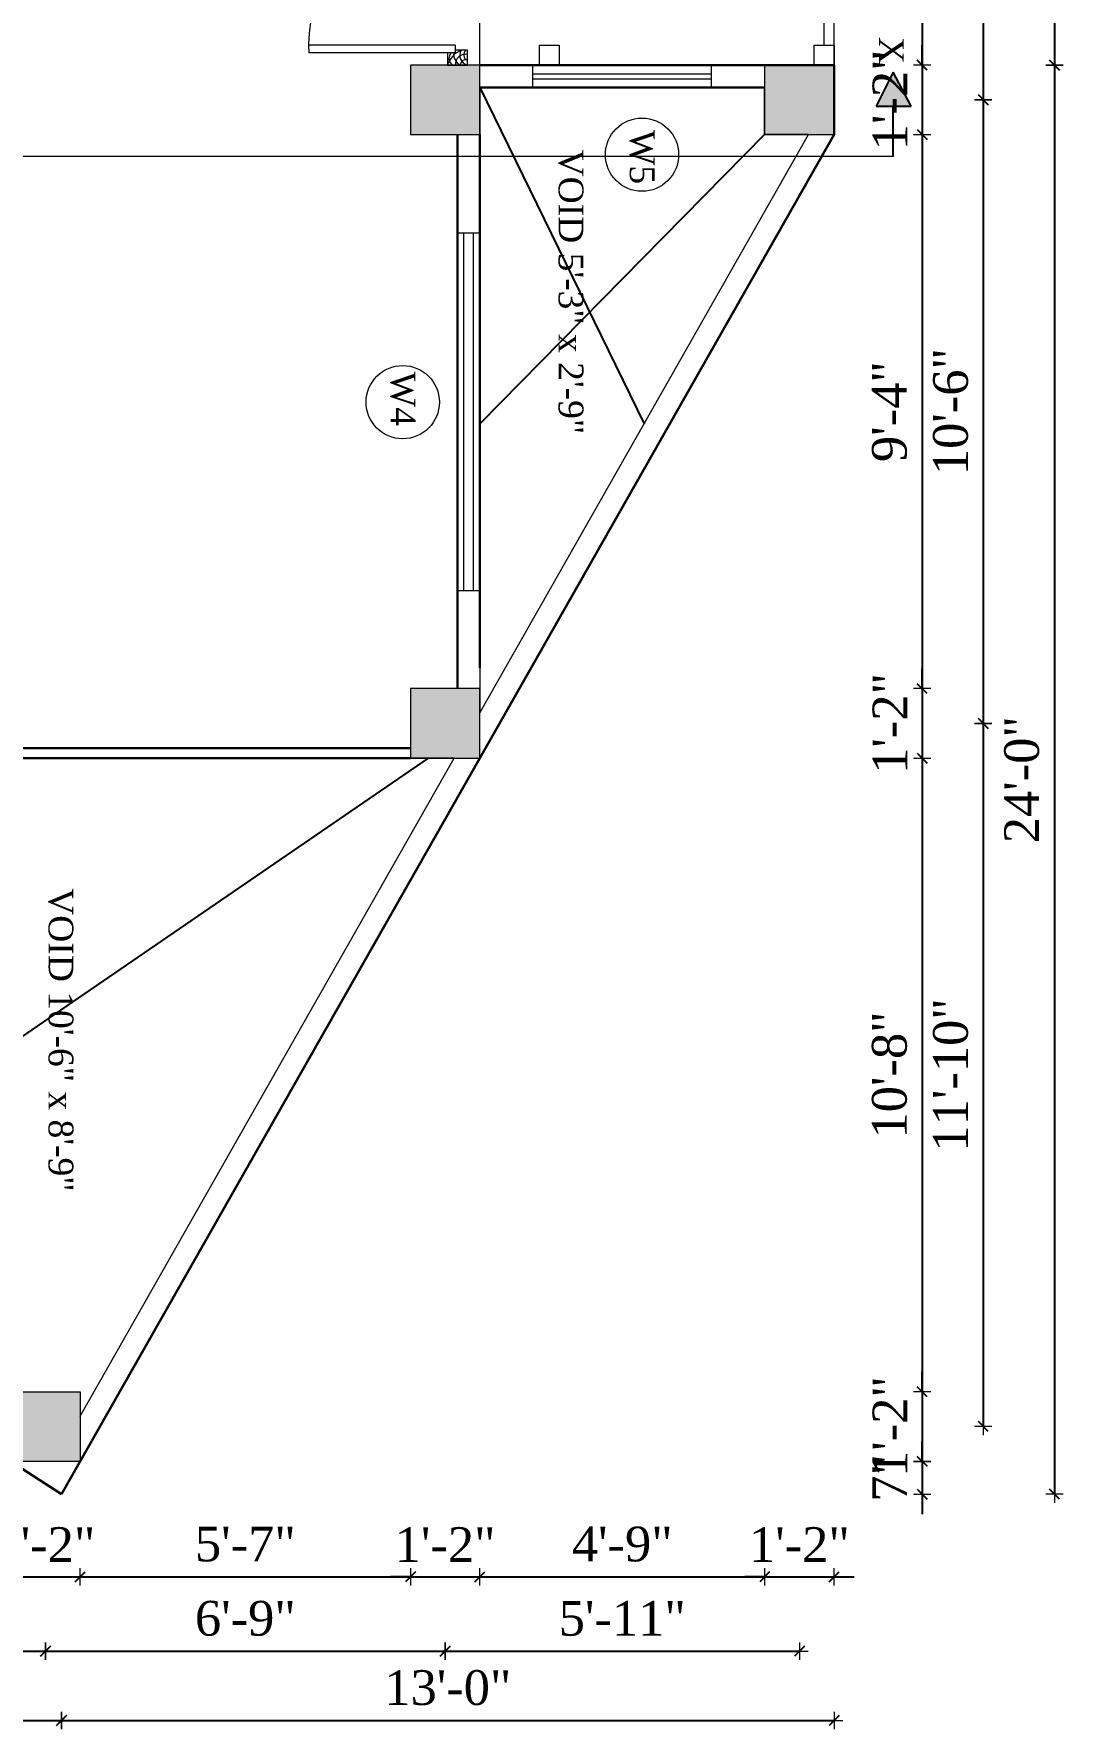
# Model space of a CAD drawing. Header units: inches. Extents: x 151827 to 346502, y -56182 to -23217.
# Drawn here: x 164569.3 to 164776.6, y -26073.9 to -25732.5 of the extents above; entities that cross this region are included whole.
import ezdxf

# ---------------------------------------------------------------- set-up
doc = ezdxf.new("R2010")
doc.units = ezdxf.units.IN
doc.header["$LTSCALE"] = 5
doc.header["$MEASUREMENT"] = 0
for name, color, linetype, lineweight in [('A-WALL', 7, 'Continuous', 9), ('Dimension', 7, 'Continuous', 18), ('DOOR', 62, 'Continuous', 0), ('Dw', 2, 'Continuous', 18)]:
    doc.layers.add(name, color=color, linetype=linetype, lineweight=lineweight)
doc.layers.add('dim line', color=7, linetype='Continuous', lineweight=15, true_color=0xfab2b2)
doc.layers.add('TEXT', color=6, linetype='Continuous')
doc.layers.add('WALL', color=7, linetype='Continuous')
doc.styles.add('ordinary', font='times.ttf')
doc.dimstyles.new('Copy of 96', dxfattribs={"dimtxt": 7, "dimasz": 4, "dimexe": 0.5, "dimexo": 0.5, "dimgap": 3, "dimtad": 1, "dimdec": 1, "dimzin": 11, "dimdsep": 46, "dimlunit": 4, "dimtxsty": 'ordinary', "dimblk": 'OBLIQUE', "dimcen": 0.09, "dimse1": 1, "dimse2": 1, "dimclrt": 6, "dimazin": 0, "dimtfac": 1, "dimtdec": 1, "dimtix": 1, "dimtmove": 2, "dimatfit": 3, "dimldrblk": 'leader', "dimfxl": 0.5, "dimfxlon": 1, "dimtolj": 1, "dimtzin": 0, "dimarcsym": 0})

# ---------------------------------------------------------------- blocks, each defined once
blk = doc.blocks.new('oblique')
at = {"color": 0, "lineweight": -2}
blk.add_line((0.25, 0.25), (-0.25, -0.25), dxfattribs=at)
at = {"layer": 'dim line', "lineweight": 9}
for p, q in [((-0.4375, 0), (0.4375, 0)), ((0, 0.4375), (0, -0.4375))]:
    blk.add_line(p, q, dxfattribs=at)
blk = doc.blocks.new('*D1942')
at = {"layer": 'A-WALL', "color": 0, "lineweight": -2, "ltscale": 5, "transparency": 16777216}
for p, q in [((164564.38, -26043.25), (164560.38, -26043.25)), ((164564.38, -26043.25), (164578.62, -26043.25)), ((164578.62, -26043.25), (164582.62, -26043.25))]:
    blk.add_line(p, q, dxfattribs=at)
at = {"layer": 'Defpoints', "color": 0, "ltscale": 5, "transparency": 16777216}
for p in [(164564.38, -26019.86), (164578.62, -26019.99), (164578.62, -26043.25)]:
    blk.add_point(p, dxfattribs=at)
at = {"layer": 'A-WALL', "color": 0, "lineweight": -2, "ltscale": 5, "transparency": 16777216, "xscale": 4, "yscale": 4, "zscale": 4}
blk.add_blockref('oblique', (164564.38, -26043.25), dxfattribs=at)
at = {"layer": 'A-WALL', "color": 0, "lineweight": -2, "ltscale": 5, "transparency": 16777216, "xscale": 4, "yscale": 4, "zscale": 4, "rotation": 180}
blk.add_blockref('oblique', (164578.62, -26043.25), dxfattribs=at)
at = {"layer": 'A-WALL', "color": 6, "ltscale": 5, "transparency": 16777216, "insert": (164571.5, -26036.75), "char_height": 7, "attachment_point": 5, "style": 'ordinary'}
blk.add_mtext('\\A1;1\'-2"', dxfattribs=at)
blk = doc.blocks.new('_OBLIQUE')
at = {"color": 0, "linetype": 'ByBlock'}
blk.add_line((-0.5, -0.5), (0.5, 0.5), dxfattribs=at)
blk = doc.blocks.new('leader')
at = {"layer": 'Dimension'}
for p, q in [((0, -4.328), (0, 4.328)), ((-4.424, 0), (4.424, 0))]:
    blk.add_line(p, q, dxfattribs=at)
blk = doc.blocks.new('*D1943')
at = {"layer": 'A-WALL', "color": 0, "lineweight": -2, "ltscale": 5, "transparency": 16777216}
blk.add_line((164578.62, -26043.25), (164645.13, -26043.25), dxfattribs=at)
at = {"layer": 'Defpoints', "color": 0, "ltscale": 5, "transparency": 16777216}
for p in [(164645.13, -25878.38), (164578.62, -26019.99), (164645.13, -26043.25)]:
    blk.add_point(p, dxfattribs=at)
at = {"layer": 'A-WALL', "color": 0, "lineweight": -2, "ltscale": 5, "transparency": 16777216, "xscale": 4, "yscale": 4, "zscale": 4, "rotation": 180}
blk.add_blockref('oblique', (164578.62, -26043.25), dxfattribs=at)
at = {"layer": 'A-WALL', "color": 0, "lineweight": -2, "ltscale": 5, "transparency": 16777216, "xscale": 4, "yscale": 4, "zscale": 4}
blk.add_blockref('oblique', (164645.13, -26043.25), dxfattribs=at)
at = {"layer": 'A-WALL', "color": 6, "ltscale": 5, "transparency": 16777216, "insert": (164611.88, -26036.68), "char_height": 7, "attachment_point": 5, "style": 'ordinary'}
blk.add_mtext('\\A1;5\'-7"', dxfattribs=at)
blk = doc.blocks.new('*D1944')
at = {"layer": 'A-WALL', "color": 0, "lineweight": -2, "ltscale": 5, "transparency": 16777216}
for p, q in [((164645.13, -26043.25), (164641.13, -26043.25)), ((164645.13, -26043.25), (164659.13, -26043.25)), ((164659.13, -26043.25), (164663.13, -26043.25))]:
    blk.add_line(p, q, dxfattribs=at)
at = {"layer": 'Defpoints', "color": 0, "ltscale": 5, "transparency": 16777216}
for p in [(164645.13, -25878.38), (164659.13, -25878.38), (164659.13, -26043.25)]:
    blk.add_point(p, dxfattribs=at)
at = {"layer": 'A-WALL', "color": 0, "lineweight": -2, "ltscale": 5, "transparency": 16777216, "xscale": 4, "yscale": 4, "zscale": 4}
blk.add_blockref('oblique', (164645.13, -26043.25), dxfattribs=at)
at = {"layer": 'A-WALL', "color": 0, "lineweight": -2, "ltscale": 5, "transparency": 16777216, "xscale": 4, "yscale": 4, "zscale": 4, "rotation": 180}
blk.add_blockref('oblique', (164659.13, -26043.25), dxfattribs=at)
at = {"layer": 'A-WALL', "color": 6, "ltscale": 5, "transparency": 16777216, "insert": (164652.13, -26036.75), "char_height": 7, "attachment_point": 5, "style": 'ordinary'}
blk.add_mtext('\\A1;1\'-2"', dxfattribs=at)
blk = doc.blocks.new('*D1945')
at = {"layer": 'A-WALL', "color": 0, "lineweight": -2, "ltscale": 5, "transparency": 16777216}
blk.add_line((164659.13, -26043.25), (164716.51, -26043.25), dxfattribs=at)
at = {"layer": 'Defpoints', "color": 0, "ltscale": 5, "transparency": 16777216}
for p in [(164716.51, -25752.81), (164659.13, -25878.38), (164716.51, -26043.25)]:
    blk.add_point(p, dxfattribs=at)
at = {"layer": 'A-WALL', "color": 0, "lineweight": -2, "ltscale": 5, "transparency": 16777216, "xscale": 4, "yscale": 4, "zscale": 4, "rotation": 180}
blk.add_blockref('oblique', (164659.13, -26043.25), dxfattribs=at)
at = {"layer": 'A-WALL', "color": 0, "lineweight": -2, "ltscale": 5, "transparency": 16777216, "xscale": 4, "yscale": 4, "zscale": 4}
blk.add_blockref('oblique', (164716.51, -26043.25), dxfattribs=at)
at = {"layer": 'A-WALL', "color": 6, "ltscale": 5, "transparency": 16777216, "insert": (164687.82, -26036.68), "char_height": 7, "attachment_point": 5, "style": 'ordinary'}
blk.add_mtext('\\A1;4\'-9"', dxfattribs=at)
blk = doc.blocks.new('*D1946')
at = {"layer": 'A-WALL', "color": 0, "lineweight": -2, "ltscale": 5, "transparency": 16777216}
for p, q in [((164716.51, -26043.25), (164712.51, -26043.25)), ((164716.51, -26043.25), (164730.51, -26043.25)), ((164730.51, -26043.25), (164734.51, -26043.25))]:
    blk.add_line(p, q, dxfattribs=at)
at = {"layer": 'Defpoints', "color": 0, "ltscale": 5, "transparency": 16777216}
for p in [(164716.51, -25752.81), (164730.51, -25752.81), (164730.51, -26043.25)]:
    blk.add_point(p, dxfattribs=at)
at = {"layer": 'A-WALL', "color": 0, "lineweight": -2, "ltscale": 5, "transparency": 16777216, "xscale": 4, "yscale": 4, "zscale": 4}
blk.add_blockref('oblique', (164716.51, -26043.25), dxfattribs=at)
at = {"layer": 'A-WALL', "color": 0, "lineweight": -2, "ltscale": 5, "transparency": 16777216, "xscale": 4, "yscale": 4, "zscale": 4, "rotation": 180}
blk.add_blockref('oblique', (164730.51, -26043.25), dxfattribs=at)
at = {"layer": 'A-WALL', "color": 6, "ltscale": 5, "transparency": 16777216, "insert": (164723.51, -26036.75), "char_height": 7, "attachment_point": 5, "style": 'ordinary'}
blk.add_mtext('\\A1;1\'-2"', dxfattribs=at)
blk = doc.blocks.new('*D1947')
at = {"layer": 'A-WALL', "color": 0, "lineweight": -2, "ltscale": 5, "transparency": 16777216}
blk.add_line((164511.85, -26058.21), (164571.62, -26058.21), dxfattribs=at)
at = {"layer": 'Defpoints', "color": 0, "ltscale": 5, "transparency": 16777216}
for p in [(164511.85, -25974.39), (164571.62, -26012.99), (164571.62, -26058.21)]:
    blk.add_point(p, dxfattribs=at)
at = {"layer": 'A-WALL', "color": 0, "lineweight": -2, "ltscale": 5, "transparency": 16777216, "xscale": 4, "yscale": 4, "zscale": 4, "rotation": 180}
blk.add_blockref('oblique', (164511.85, -26058.21), dxfattribs=at)
at = {"layer": 'A-WALL', "color": 0, "lineweight": -2, "ltscale": 5, "transparency": 16777216, "xscale": 4, "yscale": 4, "zscale": 4}
blk.add_blockref('oblique', (164571.62, -26058.21), dxfattribs=at)
at = {"layer": 'A-WALL', "color": 6, "ltscale": 5, "transparency": 16777216, "insert": (164541.74, -26051.65), "char_height": 7, "attachment_point": 5, "style": 'ordinary'}
blk.add_mtext('\\A1;5\'-0"', dxfattribs=at)
blk = doc.blocks.new('*D1948')
at = {"layer": 'A-WALL', "color": 0, "lineweight": -2, "ltscale": 5, "transparency": 16777216}
blk.add_line((164571.62, -26058.21), (164652.13, -26058.21), dxfattribs=at)
at = {"layer": 'Defpoints', "color": 0, "ltscale": 5, "transparency": 16777216}
for p in [(164652.13, -25871.38), (164571.62, -26012.99), (164652.13, -26058.21)]:
    blk.add_point(p, dxfattribs=at)
at = {"layer": 'A-WALL', "color": 0, "lineweight": -2, "ltscale": 5, "transparency": 16777216, "xscale": 4, "yscale": 4, "zscale": 4, "rotation": 180}
blk.add_blockref('oblique', (164571.62, -26058.21), dxfattribs=at)
at = {"layer": 'A-WALL', "color": 0, "lineweight": -2, "ltscale": 5, "transparency": 16777216, "xscale": 4, "yscale": 4, "zscale": 4}
blk.add_blockref('oblique', (164652.13, -26058.21), dxfattribs=at)
at = {"layer": 'A-WALL', "color": 6, "ltscale": 5, "transparency": 16777216, "insert": (164611.88, -26051.64), "char_height": 7, "attachment_point": 5, "style": 'ordinary'}
blk.add_mtext('\\A1;6\'-9"', dxfattribs=at)
blk = doc.blocks.new('*D1949')
at = {"layer": 'A-WALL', "color": 0, "lineweight": -2, "ltscale": 5, "transparency": 16777216}
blk.add_line((164652.13, -26058.21), (164723.51, -26058.21), dxfattribs=at)
at = {"layer": 'Defpoints', "color": 0, "ltscale": 5, "transparency": 16777216}
for p in [(164723.51, -25745.81), (164652.13, -25871.38), (164723.51, -26058.21)]:
    blk.add_point(p, dxfattribs=at)
at = {"layer": 'A-WALL', "color": 0, "lineweight": -2, "ltscale": 5, "transparency": 16777216, "xscale": 4, "yscale": 4, "zscale": 4, "rotation": 180}
blk.add_blockref('oblique', (164652.13, -26058.21), dxfattribs=at)
at = {"layer": 'A-WALL', "color": 0, "lineweight": -2, "ltscale": 5, "transparency": 16777216, "xscale": 4, "yscale": 4, "zscale": 4}
blk.add_blockref('oblique', (164723.51, -26058.21), dxfattribs=at)
at = {"layer": 'A-WALL', "color": 6, "ltscale": 5, "transparency": 16777216, "insert": (164687.82, -26051.65), "char_height": 7, "attachment_point": 5, "style": 'ordinary'}
blk.add_mtext('\\A1;5\'-11"', dxfattribs=at)
blk = doc.blocks.new('*D1951')
at = {"layer": 'A-WALL', "color": 0, "lineweight": -2, "ltscale": 5, "transparency": 16777216}
blk.add_line((164748.24, -25631.92), (164748.24, -25738.81), dxfattribs=at)
at = {"layer": 'Defpoints', "color": 0, "ltscale": 5, "transparency": 16777216}
for p in [(164659.13, -25631.92), (164730.51, -25738.81), (164748.24, -25738.81)]:
    blk.add_point(p, dxfattribs=at)
at = {"layer": 'A-WALL', "color": 0, "lineweight": -2, "ltscale": 5, "transparency": 16777216, "xscale": 4, "yscale": 4, "zscale": 4}
for p, rotation in [((164748.24, -25631.92), 90), ((164748.24, -25738.81), 270)]:
    blk.add_blockref('oblique', p, dxfattribs=dict(at, rotation=rotation))
at = {"layer": 'A-WALL', "color": 6, "ltscale": 5, "transparency": 16777216, "insert": (164741.68, -25685.37), "char_height": 7, "attachment_point": 5, "rotation": 90, "style": 'ordinary'}
blk.add_mtext('\\A1;8\'-11"', dxfattribs=at)
blk = doc.blocks.new('*D1952')
at = {"layer": 'A-WALL', "color": 0, "lineweight": -2, "ltscale": 5, "transparency": 16777216}
for p, q in [((164748.24, -25738.81), (164748.24, -25734.81)), ((164748.24, -25738.81), (164748.24, -25752.81)), ((164748.24, -25752.81), (164748.24, -25756.81))]:
    blk.add_line(p, q, dxfattribs=at)
at = {"layer": 'Defpoints', "color": 0, "ltscale": 5, "transparency": 16777216}
for p in [(164730.51, -25738.81), (164730.51, -25752.81), (164748.24, -25752.81)]:
    blk.add_point(p, dxfattribs=at)
at = {"layer": 'A-WALL', "color": 0, "lineweight": -2, "ltscale": 5, "transparency": 16777216, "xscale": 4, "yscale": 4, "zscale": 4}
for p, rotation in [((164748.24, -25738.81), 270), ((164748.24, -25752.81), 90)]:
    blk.add_blockref('oblique', p, dxfattribs=dict(at, rotation=rotation))
at = {"layer": 'A-WALL', "color": 6, "ltscale": 5, "transparency": 16777216, "insert": (164741.74, -25745.81), "char_height": 7, "attachment_point": 5, "rotation": 90, "style": 'ordinary'}
blk.add_mtext('\\A1;1\'-2"', dxfattribs=at)
blk = doc.blocks.new('*D1953')
at = {"layer": 'A-WALL', "color": 0, "lineweight": -2, "ltscale": 5, "transparency": 16777216}
blk.add_line((164748.24, -25752.81), (164748.24, -25864.38), dxfattribs=at)
at = {"layer": 'Defpoints', "color": 0, "ltscale": 5, "transparency": 16777216}
for p in [(164730.51, -25752.81), (164659.13, -25864.38), (164748.24, -25864.38)]:
    blk.add_point(p, dxfattribs=at)
at = {"layer": 'A-WALL', "color": 0, "lineweight": -2, "ltscale": 5, "transparency": 16777216, "xscale": 4, "yscale": 4, "zscale": 4}
for p, rotation in [((164748.24, -25752.81), 90), ((164748.24, -25864.38), 270)]:
    blk.add_blockref('oblique', p, dxfattribs=dict(at, rotation=rotation))
at = {"layer": 'A-WALL', "color": 6, "ltscale": 5, "transparency": 16777216, "insert": (164741.67, -25808.59), "char_height": 7, "attachment_point": 5, "rotation": 90, "style": 'ordinary'}
blk.add_mtext('\\A1;9\'-4"', dxfattribs=at)
blk = doc.blocks.new('*D1954')
at = {"layer": 'A-WALL', "color": 0, "lineweight": -2, "ltscale": 5, "transparency": 16777216}
for p, q in [((164748.24, -25864.38), (164748.24, -25860.38)), ((164748.24, -25864.38), (164748.24, -25878.38)), ((164748.24, -25878.38), (164748.24, -25882.38))]:
    blk.add_line(p, q, dxfattribs=at)
at = {"layer": 'Defpoints', "color": 0, "ltscale": 5, "transparency": 16777216}
for p in [(164659.13, -25864.38), (164659.13, -25878.38), (164748.24, -25878.38)]:
    blk.add_point(p, dxfattribs=at)
at = {"layer": 'A-WALL', "color": 0, "lineweight": -2, "ltscale": 5, "transparency": 16777216, "xscale": 4, "yscale": 4, "zscale": 4}
for p, rotation in [((164748.24, -25864.38), 270), ((164748.24, -25878.38), 90)]:
    blk.add_blockref('oblique', p, dxfattribs=dict(at, rotation=rotation))
at = {"layer": 'A-WALL', "color": 6, "ltscale": 5, "transparency": 16777216, "insert": (164741.74, -25871.38), "char_height": 7, "attachment_point": 5, "rotation": 90, "style": 'ordinary'}
blk.add_mtext('\\A1;1\'-2"', dxfattribs=at)
blk = doc.blocks.new('*D1955')
at = {"layer": 'A-WALL', "color": 0, "lineweight": -2, "ltscale": 5, "transparency": 16777216}
blk.add_line((164748.24, -25878.38), (164748.24, -26005.99), dxfattribs=at)
at = {"layer": 'Defpoints', "color": 0, "ltscale": 5, "transparency": 16777216}
for p in [(164659.13, -25878.38), (164578.62, -26005.99), (164748.24, -26005.99)]:
    blk.add_point(p, dxfattribs=at)
at = {"layer": 'A-WALL', "color": 0, "lineweight": -2, "ltscale": 5, "transparency": 16777216, "xscale": 4, "yscale": 4, "zscale": 4}
for p, rotation in [((164748.24, -25878.38), 90), ((164748.24, -26005.99), 270)]:
    blk.add_blockref('oblique', p, dxfattribs=dict(at, rotation=rotation))
at = {"layer": 'A-WALL', "color": 6, "ltscale": 5, "transparency": 16777216, "insert": (164741.68, -25942.18), "char_height": 7, "attachment_point": 5, "rotation": 90, "style": 'ordinary'}
blk.add_mtext('\\A1;10\'-8"', dxfattribs=at)
blk = doc.blocks.new('*D1956')
at = {"layer": 'A-WALL', "color": 0, "lineweight": -2, "ltscale": 5, "transparency": 16777216}
for p, q in [((164748.24, -26005.99), (164748.24, -26001.99)), ((164748.24, -26005.99), (164748.24, -26019.99)), ((164748.24, -26019.99), (164748.24, -26023.99))]:
    blk.add_line(p, q, dxfattribs=at)
at = {"layer": 'Defpoints', "color": 0, "ltscale": 5, "transparency": 16777216}
for p in [(164578.62, -26005.99), (164578.62, -26019.99), (164748.24, -26019.99)]:
    blk.add_point(p, dxfattribs=at)
at = {"layer": 'A-WALL', "color": 0, "lineweight": -2, "ltscale": 5, "transparency": 16777216, "xscale": 4, "yscale": 4, "zscale": 4}
for p, rotation in [((164748.24, -26005.99), 270), ((164748.24, -26019.99), 90)]:
    blk.add_blockref('oblique', p, dxfattribs=dict(at, rotation=rotation))
at = {"layer": 'A-WALL', "color": 6, "ltscale": 5, "transparency": 16777216, "insert": (164741.74, -26012.99), "char_height": 7, "attachment_point": 5, "rotation": 90, "style": 'ordinary'}
blk.add_mtext('\\A1;1\'-2"', dxfattribs=at)
blk = doc.blocks.new('*D1957')
at = {"layer": 'A-WALL', "color": 0, "lineweight": -2, "ltscale": 5, "transparency": 16777216}
blk.add_line((164760.56, -25624.92), (164760.56, -25745.81), dxfattribs=at)
at = {"layer": 'Defpoints', "color": 0, "ltscale": 5, "transparency": 16777216}
for p in [(164652.13, -25624.92), (164652.13, -25745.81), (164760.56, -25745.81)]:
    blk.add_point(p, dxfattribs=at)
at = {"layer": 'A-WALL', "color": 0, "lineweight": -2, "ltscale": 5, "transparency": 16777216, "xscale": 4, "yscale": 4, "zscale": 4}
for p, rotation in [((164760.56, -25624.92), 90), ((164760.56, -25745.81), 270)]:
    blk.add_blockref('oblique', p, dxfattribs=dict(at, rotation=rotation))
at = {"layer": 'A-WALL', "color": 6, "ltscale": 5, "transparency": 16777216, "insert": (164754, -25685.37), "char_height": 7, "attachment_point": 5, "rotation": 90, "style": 'ordinary'}
blk.add_mtext('\\A1;10\'-1"', dxfattribs=at)
blk = doc.blocks.new('*D1958')
at = {"layer": 'A-WALL', "color": 0, "lineweight": -2, "ltscale": 5, "transparency": 16777216}
blk.add_line((164760.56, -25745.81), (164760.56, -25871.38), dxfattribs=at)
at = {"layer": 'Defpoints', "color": 0, "ltscale": 5, "transparency": 16777216}
for p in [(164652.13, -25745.81), (164652.13, -25871.38), (164760.56, -25871.38)]:
    blk.add_point(p, dxfattribs=at)
at = {"layer": 'A-WALL', "color": 0, "lineweight": -2, "ltscale": 5, "transparency": 16777216, "xscale": 4, "yscale": 4, "zscale": 4}
for p, rotation in [((164760.56, -25745.81), 90), ((164760.56, -25871.38), 270)]:
    blk.add_blockref('oblique', p, dxfattribs=dict(at, rotation=rotation))
at = {"layer": 'A-WALL', "color": 6, "ltscale": 5, "transparency": 16777216, "insert": (164754, -25808.59), "char_height": 7, "attachment_point": 5, "rotation": 90, "style": 'ordinary'}
blk.add_mtext('\\A1;10\'-6"', dxfattribs=at)
blk = doc.blocks.new('*D1959')
at = {"layer": 'A-WALL', "color": 0, "lineweight": -2, "ltscale": 5, "transparency": 16777216}
blk.add_line((164760.56, -25871.38), (164760.56, -26012.99), dxfattribs=at)
at = {"layer": 'Defpoints', "color": 0, "ltscale": 5, "transparency": 16777216}
for p in [(164652.13, -25871.38), (164571.62, -26012.99), (164760.56, -26012.99)]:
    blk.add_point(p, dxfattribs=at)
at = {"layer": 'A-WALL', "color": 0, "lineweight": -2, "ltscale": 5, "transparency": 16777216, "xscale": 4, "yscale": 4, "zscale": 4}
for p, rotation in [((164760.56, -25871.38), 90), ((164760.56, -26012.99), 270)]:
    blk.add_blockref('oblique', p, dxfattribs=dict(at, rotation=rotation))
at = {"layer": 'A-WALL', "color": 6, "ltscale": 5, "transparency": 16777216, "insert": (164754, -25942.18), "char_height": 7, "attachment_point": 5, "rotation": 90, "style": 'ordinary'}
blk.add_mtext('\\A1;11\'-10"', dxfattribs=at)
blk = doc.blocks.new('*D1960')
at = {"layer": 'A-WALL', "color": 0, "lineweight": -2, "ltscale": 5, "transparency": 16777216}
blk.add_line((164774.89, -25617.92), (164774.89, -25738.81), dxfattribs=at)
at = {"layer": 'Defpoints', "color": 0, "ltscale": 5, "transparency": 16777216}
for p in [(164659.13, -25617.92), (164730.51, -25738.81), (164774.89, -25738.81)]:
    blk.add_point(p, dxfattribs=at)
at = {"layer": 'A-WALL', "color": 0, "lineweight": -2, "ltscale": 5, "transparency": 16777216, "xscale": 4, "yscale": 4, "zscale": 4}
for p, rotation in [((164774.89, -25617.92), 90), ((164774.89, -25738.81), 270)]:
    blk.add_blockref('oblique', p, dxfattribs=dict(at, rotation=rotation))
at = {"layer": 'A-WALL', "color": 6, "ltscale": 5, "transparency": 16777216, "insert": (164768.33, -25678.37), "char_height": 7, "attachment_point": 5, "rotation": 90, "style": 'ordinary'}
blk.add_mtext('\\A1;10\'-1"', dxfattribs=at)
blk = doc.blocks.new('*D1961')
at = {"layer": 'A-WALL', "color": 0, "lineweight": -2, "ltscale": 5, "transparency": 16777216}
blk.add_line((164774.89, -25738.81), (164774.89, -26026.62), dxfattribs=at)
at = {"layer": 'Defpoints', "color": 0, "ltscale": 5, "transparency": 16777216}
for p in [(164730.51, -25738.81), (164574.85, -26026.62), (164774.89, -26026.62)]:
    blk.add_point(p, dxfattribs=at)
at = {"layer": 'A-WALL', "color": 0, "lineweight": -2, "ltscale": 5, "transparency": 16777216, "xscale": 4, "yscale": 4, "zscale": 4}
for p, rotation in [((164774.89, -25738.81), 90), ((164774.89, -26026.62), 270)]:
    blk.add_blockref('oblique', p, dxfattribs=dict(at, rotation=rotation))
at = {"layer": 'A-WALL', "color": 6, "ltscale": 5, "transparency": 16777216, "insert": (164768.33, -25882.72), "char_height": 7, "attachment_point": 5, "rotation": 90, "style": 'ordinary'}
blk.add_mtext('\\A1;24\'-0"', dxfattribs=at)
blk = doc.blocks.new('*D1962')
at = {"layer": 'A-WALL', "color": 0, "lineweight": -2, "ltscale": 5, "transparency": 16777216}
blk.add_line((164486.85, -26072.16), (164574.85, -26072.16), dxfattribs=at)
at = {"layer": 'Defpoints', "color": 0, "ltscale": 5, "transparency": 16777216}
for p in [(164486.85, -25969.75), (164574.85, -26026.62), (164574.85, -26072.16)]:
    blk.add_point(p, dxfattribs=at)
at = {"layer": 'A-WALL', "color": 0, "lineweight": -2, "ltscale": 5, "transparency": 16777216, "xscale": 4, "yscale": 4, "zscale": 4, "rotation": 180}
blk.add_blockref('oblique', (164486.85, -26072.16), dxfattribs=at)
at = {"layer": 'A-WALL', "color": 0, "lineweight": -2, "ltscale": 5, "transparency": 16777216, "xscale": 4, "yscale": 4, "zscale": 4}
blk.add_blockref('oblique', (164574.85, -26072.16), dxfattribs=at)
at = {"layer": 'A-WALL', "color": 6, "ltscale": 5, "transparency": 16777216, "insert": (164530.85, -26065.59), "char_height": 7, "attachment_point": 5, "style": 'ordinary'}
blk.add_mtext('\\A1;7\'-4"', dxfattribs=at)
blk = doc.blocks.new('*D1963')
at = {"layer": 'A-WALL', "color": 0, "lineweight": -2, "ltscale": 5, "transparency": 16777216}
blk.add_line((164574.85, -26072.16), (164730.51, -26072.16), dxfattribs=at)
at = {"layer": 'Defpoints', "color": 0, "ltscale": 5, "transparency": 16777216}
for p in [(164730.51, -25752.81), (164574.85, -26026.62), (164730.51, -26072.16)]:
    blk.add_point(p, dxfattribs=at)
at = {"layer": 'A-WALL', "color": 0, "lineweight": -2, "ltscale": 5, "transparency": 16777216, "xscale": 4, "yscale": 4, "zscale": 4, "rotation": 180}
blk.add_blockref('oblique', (164574.85, -26072.16), dxfattribs=at)
at = {"layer": 'A-WALL', "color": 0, "lineweight": -2, "ltscale": 5, "transparency": 16777216, "xscale": 4, "yscale": 4, "zscale": 4}
blk.add_blockref('oblique', (164730.51, -26072.16), dxfattribs=at)
at = {"layer": 'A-WALL', "color": 6, "ltscale": 5, "transparency": 16777216, "insert": (164652.68, -26065.6), "char_height": 7, "attachment_point": 5, "style": 'ordinary'}
blk.add_mtext('\\A1;13\'-0"', dxfattribs=at)
blk = doc.blocks.new('*D1973')
at = {"layer": 'A-WALL', "color": 0, "lineweight": -2, "ltscale": 5, "transparency": 16777216}
blk.add_line((164465.6, -26019.99), (164465.6, -26026.62), dxfattribs=at)
at = {"layer": 'Defpoints', "color": 0, "ltscale": 5, "transparency": 16777216}
for p in [(164564.62, -26019.99), (164465.6, -26026.62), (164574.85, -26026.62)]:
    blk.add_point(p, dxfattribs=at)
at = {"layer": 'A-WALL', "color": 0, "lineweight": -2, "ltscale": 5, "transparency": 16777216, "xscale": 4, "yscale": 4, "zscale": 4}
for p, rotation in [((164465.6, -26019.99), 90), ((164465.6, -26026.62), 270)]:
    blk.add_blockref('oblique', p, dxfattribs=dict(at, rotation=rotation))
at = {"layer": 'A-WALL', "color": 6, "ltscale": 5, "transparency": 16777216, "insert": (164472.26, -26025.04), "char_height": 7, "attachment_point": 5, "rotation": 90, "style": 'ordinary'}
blk.add_mtext('\\A1;7"', dxfattribs=at)
blk = doc.blocks.new('*D1977')
at = {"layer": 'A-WALL', "color": 0, "lineweight": -2, "ltscale": 5, "transparency": 16777216}
blk.add_line((164452.98, -25974.39), (164452.98, -26012.99), dxfattribs=at)
at = {"layer": 'Defpoints', "color": 0, "ltscale": 5, "transparency": 16777216}
for p in [(164511.85, -25974.39), (164452.98, -26012.99), (164571.62, -26012.99)]:
    blk.add_point(p, dxfattribs=at)
at = {"layer": 'A-WALL', "color": 0, "lineweight": -2, "ltscale": 5, "transparency": 16777216, "xscale": 4, "yscale": 4, "zscale": 4}
for p, rotation in [((164452.98, -25974.39), 90), ((164452.98, -26012.99), 270)]:
    blk.add_blockref('oblique', p, dxfattribs=dict(at, rotation=rotation))
at = {"layer": 'A-WALL', "color": 6, "ltscale": 5, "transparency": 16777216, "insert": (164446.42, -25993.69), "char_height": 7, "attachment_point": 5, "rotation": 90, "style": 'ordinary'}
blk.add_mtext('\\A1;3\'-3"', dxfattribs=at)
blk = doc.blocks.new('*D1979')
at = {"layer": 'A-WALL', "color": 0, "lineweight": -2, "ltscale": 5, "transparency": 16777216}
blk.add_line((164439.88, -25981.06), (164439.88, -26026.62), dxfattribs=at)
at = {"layer": 'Defpoints', "color": 0, "ltscale": 5, "transparency": 16777216}
for p in [(164504.85, -25981.06), (164439.88, -26026.62), (164574.85, -26026.62)]:
    blk.add_point(p, dxfattribs=at)
at = {"layer": 'A-WALL', "color": 0, "lineweight": -2, "ltscale": 5, "transparency": 16777216, "xscale": 4, "yscale": 4, "zscale": 4}
for p, rotation in [((164439.88, -25981.06), 90), ((164439.88, -26026.62), 270)]:
    blk.add_blockref('oblique', p, dxfattribs=dict(at, rotation=rotation))
at = {"layer": 'A-WALL', "color": 6, "ltscale": 5, "transparency": 16777216, "insert": (164433.32, -26003.84), "char_height": 7, "attachment_point": 5, "rotation": 90, "style": 'ordinary'}
blk.add_mtext('\\A1;3\'-10"', dxfattribs=at)
blk = doc.blocks.new('*D1986')
at = {"layer": 'A-WALL', "color": 0, "lineweight": -2, "ltscale": 5, "transparency": 16777216}
blk.add_line((164652.95, -25590.52), (164727.15, -25592.28), dxfattribs=at)
at = {"layer": 'Defpoints', "color": 0, "ltscale": 5, "transparency": 16777216}
for p in [(164727.15, -25592.28), (164652.13, -25624.92), (164723.51, -25745.81)]:
    blk.add_point(p, dxfattribs=at)
at = {"layer": 'A-WALL', "color": 0, "lineweight": -2, "ltscale": 5, "transparency": 16777216, "xscale": 4, "yscale": 4, "zscale": 4}
for p, rotation in [((164652.95, -25590.52), 178.6423816933853), ((164727.15, -25592.28), 358.6423816933853)]:
    blk.add_blockref('oblique', p, dxfattribs=dict(at, rotation=rotation))
at = {"layer": 'A-WALL', "color": 6, "ltscale": 5, "transparency": 16777216, "insert": (164690.2, -25584.84), "char_height": 7, "attachment_point": 5, "rotation": 358.6424, "style": 'ordinary'}
blk.add_mtext('\\A1;6\'-2"', dxfattribs=at)
blk = doc.blocks.new('A$C27B36B59')
at = {"layer": 'DOOR'}
for p, q in [((0, 4), (0, 0)), ((2.5, 4), (0, 4)), ((2.5, 2.5), (2.5, 4)), ((0, 0), (3, 0)), ((3, 2.5), (2.5, 2.5)), ((3, 0), (3, 2.5))]:
    blk.add_line(p, q, dxfattribs=at)
for centre, radius, start, end in [((-1.4, -0.54), 4.75, 22.1411, 72.838), ((1.34, 2.09), 1.64, 45.138, 144.8948), ((2.21, 0.3), 2.49, 83.3149, 152.658), ((0.13, 0.37), 2.05, 349.4875, 93.6805), ((1.96, -0.47), 2.01, 58.7447, 166.495), ((-0.06, 0.32), 1.13, 343.542, 86.947), ((2.08, -0.4), 1.17, 38.2816, 160.1519)]:
    blk.add_arc(centre, radius, start, end, dxfattribs=at)
blk = doc.blocks.new('D2')
at = {"layer": 'DOOR'}
for p, q in [((74473.95, 24047.59), (74473.95, 24018.09)), ((74473.95, 24047.59), (74475.45, 24047.59)), ((74475.45, 24047.59), (74475.45, 24018.13))]:
    blk.add_line(p, q, dxfattribs=at)
blk.add_arc((74473.95, 24047.59), 29.5, 180, 272.9146, dxfattribs=at)
at = {"layer": 'DOOR', "xscale": -1, "rotation": 180}
blk.add_blockref('A$C27B36B59', (74441.95, 24050.09), dxfattribs=at)
at = {"layer": 'DOOR', "rotation": 180}
blk.add_blockref('A$C27B36B59', (74477.95, 24050.09), dxfattribs=at)
blk = doc.blocks.new('*D2053')
at = {"layer": 'A-WALL', "color": 0, "lineweight": -2, "ltscale": 5, "transparency": 16777216}
for p, q in [((164748.24, -26019.99), (164748.24, -26015.99)), ((164748.24, -26019.99), (164748.24, -26026.62)), ((164748.24, -26026.62), (164748.24, -26030.62))]:
    blk.add_line(p, q, dxfattribs=at)
at = {"layer": 'Defpoints', "color": 0, "ltscale": 5, "transparency": 16777216}
for p in [(164578.62, -26019.99, -72.71), (164574.85, -26026.62, -72.71), (164748.24, -26026.62)]:
    blk.add_point(p, dxfattribs=at)
at = {"layer": 'A-WALL', "color": 0, "lineweight": -2, "ltscale": 5, "transparency": 16777216, "xscale": 4, "yscale": 4, "zscale": 4}
for p, rotation in [((164748.24, -26019.99), 270), ((164748.24, -26026.62), 90)]:
    blk.add_blockref('oblique', p, dxfattribs=dict(at, rotation=rotation))
at = {"layer": 'A-WALL', "color": 6, "ltscale": 5, "transparency": 16777216, "insert": (164741.67, -26023.31), "char_height": 7, "attachment_point": 5, "rotation": 90, "style": 'ordinary'}
blk.add_mtext('\\A1;7"', dxfattribs=at)

msp = doc.modelspace()

# ---------------------------------------------------------------- hatches: boundary and pattern name
at = {"ltscale": 5}
msp.add_hatch(color=256, dxfattribs=at).paths.add_polyline_path([(164738.99, -25747.1), (164746, -25747.1), (164742.41, -25740.21)])
at = {"layer": 'WALL', "linetype": 'ByBlock', "ltscale": 5, "true_color": 0xf8991e}
h = msp.add_hatch(color=30, dxfattribs=at)
h.dxf.hatch_style = 1
h.paths.add_polyline_path([(164645.13, -25738.81), (164645.13, -25752.81), (164659.13, -25752.81), (164659.13, -25738.81)])
h = msp.add_hatch(color=30, dxfattribs=at)
h.dxf.hatch_style = 1
h.paths.add_polyline_path([(164716.51, -25738.81), (164716.51, -25752.81), (164730.51, -25752.81), (164730.51, -25738.81)])
h = msp.add_hatch(color=30, dxfattribs=at)
h.dxf.hatch_style = 1
h.paths.add_polyline_path([(164645.13, -25878.38), (164659.13, -25878.38), (164659.13, -25864.38), (164645.13, -25864.38)])
h = msp.add_hatch(color=30, dxfattribs=at)
h.dxf.hatch_style = 1
h.paths.add_polyline_path([(164578.62, -26005.99), (164564.62, -26005.99), (164564.62, -26019.99), (164578.62, -26019.99)])

# ---------------------------------------------------------------- linework, layer by layer
at = {"ltscale": 5}
for p, q in [((164742.41, -25740.21, -72.71), (164738.99, -25747.1, -72.71)), ((164746, -25747.1, -72.71), (164742.41, -25740.21, -72.71)), ((164738.99, -25747.1, -72.71), (164746, -25747.1, -72.71)), ((164742.41, -25757.19, -72.71), (164742.41, -25747.1, -72.71))]:
    msp.add_line(p, q, dxfattribs=at)
at = {"layer": 'A-WALL', "ltscale": 5}
for p, q in [((164659.13, -25738.81, -72.71), (164659.13, -25617.92, -72.71)), ((164730.51, -25738.81, -72.71), (164730.51, -25619.61, -72.71)), ((164728.51, -25734.81, -72.71), (164728.51, -25623.61, -72.71)), ((164671.13, -25738.81, -72.71), (164671.13, -25734.81, -72.71)), ((164669.82, -25743.31, -72.71), (164669.82, -25738.81, -72.71)), ((164705.82, -25743.31, -72.71), (164705.82, -25738.81, -72.71)), ((164742.41, -25757.19, -72.71), (164453.85, -25757.19, -72.71)), ((164654.63, -25772.59, -72.71), (164659.13, -25772.59, -72.71)), ((164654.63, -25844.59, -72.71), (164659.13, -25844.59, -72.71))]:
    msp.add_line(p, q, dxfattribs=at)
at = {"layer": 'A-WALL', "lineweight": 30}
for p, q in [((164730.51, -25738.81, -72.71), (164659.13, -25738.81, -72.71)), ((164730.51, -25752.81, -72.71), (164730.51, -25738.81, -72.71)), ((164716.51, -25743.31, -72.71), (164659.13, -25743.31, -72.71)), ((164716.51, -25743.31, -72.71), (164659.13, -25743.31, -72.71)), ((164654.63, -25864.38, -72.71), (164654.63, -25752.81, -72.71)), ((164730.51, -25752.81, -72.71), (164659.13, -25878.38, -72.71)), ((164659.13, -25752.81, -72.71), (164659.13, -25860.16, -72.71)), ((164645.13, -25876.38, -72.71), (164518.35, -25876.38, -72.71)), ((164645.13, -25878.38, -72.71), (164518.35, -25878.38, -72.71)), ((164659.13, -25878.38, -72.71), (164574.85, -26026.62, -72.71)), ((164574.85, -26026.62, -72.71), (164504.85, -25981.39, -72.71))]:
    msp.add_line(p, q, dxfattribs=at)
at = {"layer": 'A-WALL', "ltscale": 5, "elevation": -72.71}
for points in [[(164675.13, -25734.81), (164675.13, -25738.81), (164671.13, -25738.81), (164671.13, -25734.81)], [(164730.51, -25734.81), (164730.51, -25738.81), (164726.51, -25738.81), (164726.51, -25734.81)], [(164645.13, -25738.81), (164645.13, -25752.81), (164659.13, -25752.81), (164659.13, -25738.81)], [(164716.51, -25738.81), (164716.51, -25752.81), (164730.51, -25752.81), (164730.51, -25738.81)], [(164725.34, -25752.81), (164716.51, -25752.81), (164716.51, -25743.31), (164695.13, -25743.31), (164659.13, -25743.31), (164659.13, -25752.81), (164659.13, -25869.27)], [(164645.13, -25864.38), (164645.13, -25878.38), (164659.13, -25878.38), (164659.13, -25864.38)], [(164578.62, -26005.99), (164578.62, -26019.99), (164564.62, -26019.99), (164564.62, -26005.99)]]:
    msp.add_lwpolyline(points, close=True, dxfattribs=at)
msp.add_lwpolyline([(164513.85, -25878.38), (164513.85, -25878.38), (164513.85, -25967.39), (164518.85, -25967.39), (164518.85, -25981.39), (164513.14, -25981.39), (164564.62, -26014.65), (164564.62, -26005.99), (164578.62, -26005.99), (164578.62, -26010.89), (164653.95, -25878.38), (164513.85, -25878.38)], dxfattribs=at)
at = {"layer": 'A-WALL', "ltscale": 5}
for centre in [(164691.8, -25756.85, -72.71), (164643.59, -25806.69, -72.71)]:
    msp.add_circle(centre, 7.38, dxfattribs=at)
at = {"layer": 'Dw', "color": 3}
for p, q in [((164669.82, -25740.56, -72.71), (164705.82, -25740.56, -72.71)), ((164669.82, -25741.56, -72.71), (164705.82, -25741.56, -72.71)), ((164655.88, -25844.59, -72.71), (164655.88, -25772.59, -72.71)), ((164657.88, -25844.59, -72.71), (164657.88, -25772.59, -72.71))]:
    msp.add_line(p, q, dxfattribs=at)
at = {"layer": 'WALL', "color": 30, "linetype": 'ByBlock', "ltscale": 5, "true_color": 0xf8991e}
for p, q in [((164659.13, -25743.31, -72.71), (164692.23, -25811.04, -72.71)), ((164716.51, -25752.81, -72.71), (164659.13, -25811.04, -72.71)), ((164518.85, -25967.39, -72.71), (164648.78, -25878.38, -72.71))]:
    msp.add_line(p, q, dxfattribs=at)

# ---------------------------------------------------------------- block references
at = {"layer": 'WALL', "color": 2, "linetype": 'ByBlock', "rotation": 270}
msp.add_blockref('D2', (140606.54, 48739.14, -72.71), dxfattribs=at)

# ---------------------------------------------------------------- texts
at = {"layer": 'TEXT', "style": 'ordinary'}
for s, p in [('X', (164739.54, -25733.14, -72.71)), ('W5', (164689.35, -25751.89, -72.71)), ('VOID 5\'-3" x 2\'-9"', (164675, -25755.81, -72.71)), ('W4', (164641.14, -25800.57, -72.71)), ('VOID 10\'-6" x 8\'-9"', (164572.23, -25904.56, -72.71))]:
    msp.add_text(s, height=5, rotation=270, dxfattribs=at).set_placement(p)

# ---------------------------------------------------------------- dimensions: what is measured, and where the dimension line sits
at = {"layer": 'A-WALL', "ltscale": 5}
for base, p1, p2, angle, picture, middle in [((164727.15, -25592.28, -72.71), (164652.13, -25624.92, -72.71), (164723.51, -25745.81, -72.71), 178.6424, '*D1986', (164690.2, -25584.84, -72.71)), ((164774.89, -25738.81, -72.71), (164659.13, -25617.92, -72.71), (164730.51, -25738.81, -72.71), 270, '*D1960', (164768.33, -25678.37, -72.71)), ((164760.56, -25745.81, -72.71), (164652.13, -25624.92, -72.71), (164652.13, -25745.81, -72.71), 270, '*D1957', (164754, -25685.37, -72.71)), ((164748.24, -25738.81, -72.71), (164659.13, -25631.92, -72.71), (164730.51, -25738.81, -72.71), 270, '*D1951', (164741.68, -25685.37, -72.71)), ((164748.24, -25752.81, -72.71), (164730.51, -25738.81, -72.71), (164730.51, -25752.81, -72.71), 270, '*D1952', (164741.74, -25745.81, -72.71)), ((164774.89, -26026.62, -72.71), (164730.51, -25738.81, -72.71), (164574.85, -26026.62, -72.71), 270, '*D1961', (164768.33, -25882.72, -72.71)), ((164760.56, -25871.38, -72.71), (164652.13, -25745.81, -72.71), (164652.13, -25871.38, -72.71), 270, '*D1958', (164754, -25808.59, -72.71)), ((164748.24, -25864.38, -72.71), (164730.51, -25752.81, -72.71), (164659.13, -25864.38, -72.71), 270, '*D1953', (164741.67, -25808.59, -72.71)), ((164748.24, -25878.38, -72.71), (164659.13, -25864.38, -72.71), (164659.13, -25878.38, -72.71), 270, '*D1954', (164741.74, -25871.38, -72.71)), ((164760.56, -26012.99, -72.71), (164652.13, -25871.38, -72.71), (164571.62, -26012.99, -72.71), 270, '*D1959', (164754, -25942.18, -72.71)), ((164748.24, -26005.99, -72.71), (164659.13, -25878.38, -72.71), (164578.62, -26005.99, -72.71), 270, '*D1955', (164741.68, -25942.18, -72.71)), ((164452.98, -26012.99, -72.71), (164511.85, -25974.39, -72.71), (164571.62, -26012.99, -72.71), 270, '*D1977', (164446.42, -25993.69, -72.71)), ((164439.88, -26026.62, -72.71), (164504.85, -25981.06, -72.71), (164574.85, -26026.62, -72.71), 270, '*D1979', (164433.32, -26003.84, -72.71)), ((164748.24, -26019.99, -72.71), (164578.62, -26005.99, -72.71), (164578.62, -26019.99, -72.71), 270, '*D1956', (164741.74, -26012.99, -72.71)), ((164748.24, -26026.62), (164578.62, -26019.99, -72.71), (164574.85, -26026.62, -72.71), 270, '*D2053', (164741.67, -26023.31))]:
    dim = msp.add_linear_dim(base=base, p1=p1, p2=p2, angle=angle, dimstyle='Copy of 96', override={"dimdec": 0, "dimblk": 'oblique', "dimtdec": 0, "dimarcsym": 1}, dxfattribs=at)
    dim.commit()
    dim.dimension.update_dxf_attribs({"geometry": picture, "text_midpoint": middle})
for base, p1, p2, picture, middle in [((164723.51, -26058.21, -72.71), (164652.13, -25871.38, -72.71), (164723.51, -25745.81, -72.71), '*D1949', (164687.82, -26051.65, -72.71)), ((164730.51, -26072.16, -72.71), (164574.85, -26026.62, -72.71), (164730.51, -25752.81, -72.71), '*D1963', (164652.68, -26065.6, -72.71)), ((164716.51, -26043.25, -72.71), (164659.13, -25878.38, -72.71), (164716.51, -25752.81, -72.71), '*D1945', (164687.82, -26036.68, -72.71)), ((164730.51, -26043.25, -72.71), (164716.51, -25752.81, -72.71), (164730.51, -25752.81, -72.71), '*D1946', (164723.51, -26036.75, -72.71)), ((164652.13, -26058.21, -72.71), (164571.62, -26012.99, -72.71), (164652.13, -25871.38, -72.71), '*D1948', (164611.88, -26051.64, -72.71)), ((164645.13, -26043.25, -72.71), (164578.62, -26019.99, -72.71), (164645.13, -25878.38, -72.71), '*D1943', (164611.88, -26036.68, -72.71)), ((164659.13, -26043.25, -72.71), (164645.13, -25878.38, -72.71), (164659.13, -25878.38, -72.71), '*D1944', (164652.13, -26036.75, -72.71)), ((164574.85, -26072.16, -72.71), (164486.85, -25969.75, -72.71), (164574.85, -26026.62, -72.71), '*D1962', (164530.85, -26065.59, -72.71)), ((164571.62, -26058.21, -72.71), (164511.85, -25974.39, -72.71), (164571.62, -26012.99, -72.71), '*D1947', (164541.74, -26051.65, -72.71)), ((164578.62, -26043.25, -72.71), (164564.38, -26019.86, -72.71), (164578.62, -26019.99, -72.71), '*D1942', (164571.5, -26036.75, -72.71))]:
    dim = msp.add_linear_dim(base=base, p1=p1, p2=p2, dimstyle='Copy of 96', override={"dimdec": 0, "dimblk": 'oblique', "dimtdec": 0, "dimarcsym": 1}, dxfattribs=at)
    dim.commit()
    dim.dimension.update_dxf_attribs({"geometry": picture, "text_midpoint": middle})
dim = msp.add_linear_dim(base=(164465.6, -26026.62, -72.71), p1=(164564.62, -26019.99, -72.71), p2=(164574.85, -26026.62, -72.71), angle=270, dimstyle='Copy of 96', override={"dimdec": 0, "dimblk": 'oblique', "dimtdec": 0, "dimarcsym": 1}, dxfattribs=at)
dim.commit()
dim.dimension.update_dxf_attribs({"geometry": '*D1973', "text_midpoint": (164472.26, -26025.04, -72.71), "dimtype": 160})

doc.saveas('drawing.dxf')
